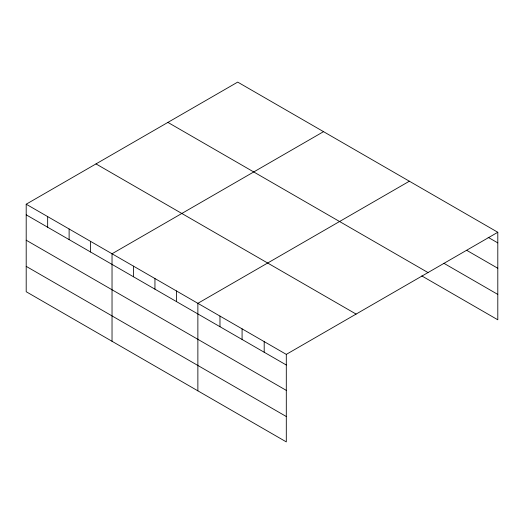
<?xml version="1.0" encoding="UTF-8"?>
<svg xmlns="http://www.w3.org/2000/svg" width="524" height="524" viewBox="0 0 524 524"><rect width="100%" height="100%" fill="white"/><g stroke="black" fill="none" stroke-linecap="round" stroke-linejoin="round"><path stroke-width="0.79" d="M26.2 204.209L286.3 354.381L286.3 441.896L26.2 291.73L26.2 204.209L237.7 82.104L497.8 232.27L497.8 319.791L421.8 275.912M323.531 131.655L112.031 253.767L112.031 341.288M409.368 181.212L197.869 303.324L197.869 390.839M286.3 354.381L497.8 232.27M488.126 237.313L497.8 242.894M466.707 250.321L497.8 268.268M443.913 263.303L497.8 294.416M167.903 122.4L428.003 272.565M95.997 163.914L356.097 314.086M26.2 214.833L286.3 365.005M26.2 240.208L286.3 390.38M26.2 266.356L286.3 416.521M264.194 341.615L264.194 352.239M242.081 328.849L242.081 339.473M219.975 316.083L219.975 326.707M176.411 290.931L176.411 301.555M154.947 278.545L154.947 289.169M133.489 266.153L133.489 276.777M90.573 241.374L90.573 252.005M69.116 228.988L69.116 239.612M47.658 216.602L47.658 227.226"/></g></svg>
